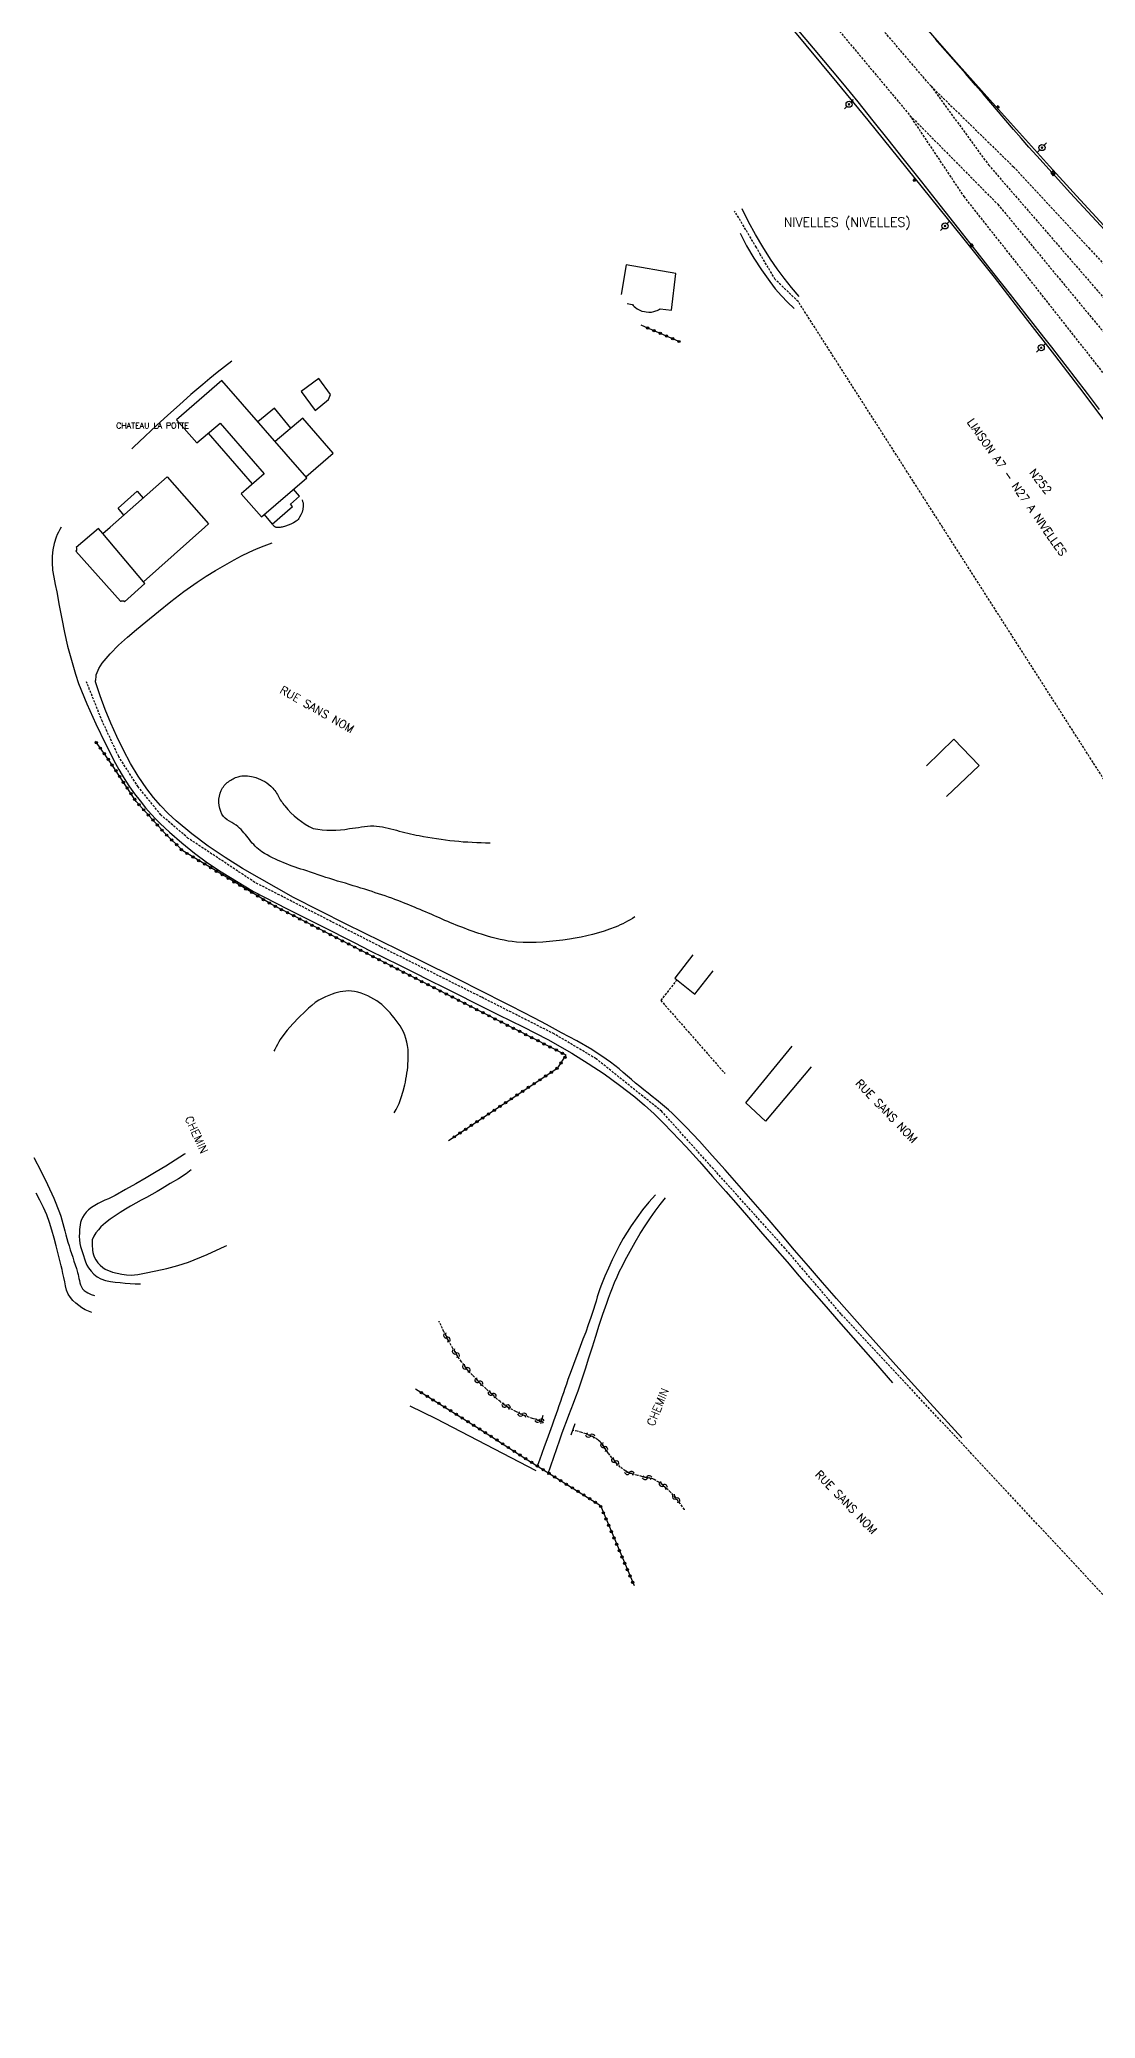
# Model space of a CAD drawing. Header units: millimetres. Extents: x 146998 to 148000, y 143999 to 145000.
# Drawn here: x 147350.4 to 147581.3, y 144345 to 144777.6 of the extents above; entities that cross this region are included whole.
import ezdxf
from ezdxf.enums import TextEntityAlignment as Align

# ---------------------------------------------------------------- set-up
doc = ezdxf.new("R2010")
doc.units = ezdxf.units.MM
doc.linetypes.add('DASHED', pattern=[0.75, 0.5, -0.25])
doc.layers.get('0').update_dxf_attribs({"linetype": 'CONTINUOUS'})
for name, color, linetype in [('W0001', 6, 'DASHED'), ('W0008', 7, 'CONTINUOUS'), ('W0010', 4, 'CONTINUOUS'), ('W0017', 7, 'CONTINUOUS'), ('W0071', 7, 'CONTINUOUS'), ('W0101', 7, 'CONTINUOUS'), ('W0104', 1, 'CONTINUOUS'), ('W0112', 1, 'DASHED'), ('W0120', 7, 'CONTINUOUS'), ('W0211', 2, 'CONTINUOUS'), ('W0323', 7, 'CONTINUOUS'), ('W0330', 7, 'CONTINUOUS'), ('W0401', 7, 'CONTINUOUS'), ('W0402', 7, 'CONTINUOUS'), ('W0473', 7, 'CONTINUOUS'), ('W0501', 5, 'DASHED'), ('W0515', 5, 'CONTINUOUS'), ('W0850', 7, 'CONTINUOUS'), ('W0980', 7, 'CONTINUOUS'), ('W0984', 7, 'CONTINUOUS'), ('W0989', 7, 'CONTINUOUS'), ('W0990', 7, 'CONTINUOUS')]:
    doc.layers.add(name, color=color, linetype=linetype)
doc.styles.get("Standard").update_dxf_attribs({"font": 'romans.shx', "width": 0.85})

# ---------------------------------------------------------------- blocks, each defined once
blk = doc.blocks.new('T473')
for p, q in [((-0.166667, 0.166667), (0.166667, -0.166667)), ((-0.166667, -0.166667), (0.166667, 0.166667)), ((0.500001, 0.500001), (1.000002, 1.000002)), ((-1.000002, -1.000002), (-0.500001, -0.500001))]:
    blk.add_line(p, q)
blk.add_ellipse((0, 0), major_axis=(0.471405, 0.471405), ratio=1, start_param=5.4977871438, end_param=11.780972451)
blk = doc.blocks.new('T850')
for p, q in [((-0.25, -0.15), (0, 0.32)), ((0, 0.32), (0.25, -0.15)), ((-0.25, -0.15), (0.25, -0.15))]:
    blk.add_line(p, q)
for major_axis in [(-0.106, 0.106), (-0.0354, 0.0354), (-0.0236, 0.0236)]:
    blk.add_ellipse((0, 0), major_axis=major_axis, ratio=1, start_param=3.926991, end_param=10.210176)
blk = doc.blocks.new('T401')
for p, q in [((-0.3, 0.3), (0, 0.3)), ((-0.3, -0.25), (-0.3, 0.3)), ((-0.3, 0.15), (0, 0.15)), ((-0.3, 0), (0, 0)), ((0, 0.3), (0, -0.25)), ((-0.3, -0.15), (0, -0.15)), ((-0.3, -0.25), (-0.3, -0.3)), ((-0.3, -0.3), (0, -0.3)), ((0, -0.3), (0, -0.25))]:
    blk.add_line(p, q)
blk = doc.blocks.new('t323o')
at = {"color": 0, "linetype": 'Continuous'}
for radius in [0.25, 0.15]:
    blk.add_circle((0, 0), radius, dxfattribs=at)
blk = doc.blocks.new('t500o')
at = {"color": 0, "linetype": 'Continuous'}
for centre, start, end in [((-0.5, 0.625), 216.8699, 323.1301), ((0.5, -0.125), 36.8699, 143.1301), ((0.5, -0.625), 36.8699, 143.1301), ((-0.5, 0.125), 216.8699, 323.1301)]:
    blk.add_arc(centre, 0.625, start, end, dxfattribs=at)

msp = doc.modelspace()

# ---------------------------------------------------------------- linework, layer by layer
at = {"layer": 'W0001'}
for points in [[(147545.33, 144767.43), (147533.91, 144780.77), (147516.78, 144800.8), (147476.16, 144847.82), (147452.34, 144870.14)], [(147452.34, 144870.14), (147474.28, 144839.22), (147494.12, 144816.03), (147521.95, 144783.49), (147540.78, 144760.98)], [(147545.33, 144767.43), (147563.36, 144749.81), (147579.81, 144732.07), (147600.34, 144710.08), (147620.97, 144688.52), (147638.67, 144671)], [(147545.33, 144767.43), (147557.9, 144750.23), (147580, 144724.73), (147603.54, 144697.29), (147624.7, 144672.86), (147626.29, 144671)], [(147607.73, 144671), (147605.66, 144673.95), (147584.32, 144703.07), (147566.81, 144725.3), (147552.63, 144743.21), (147540.78, 144760.98)], [(147540.78, 144760.98), (147559.93, 144741.61), (147591.02, 144704.04), (147612.64, 144678.91), (147619.33, 144671)], [(147547.86, 144671), (147516.3, 144720.34), (147511.25, 144725.17), (147508.07, 144730.58), (147507.14, 144732.2), (147502.39, 144740.14)], [(147740.28, 144434.73), (147730.76, 144443.07), (147712.02, 144462.59), (147702.31, 144477.49), (147686.58, 144503.57), (147678.58, 144515.65), (147670.37, 144526.01), (147655.86, 144541.65), (147640.61, 144557.54), (147628.71, 144569.57), (147602.92, 144596.45), (147593.92, 144605.3), (147584.39, 144613.91), (147547.86, 144671)], [(147681.65, 144326.4), (147673.56, 144332.23), (147596.73, 144422.87), (147525.66, 144498.96), (147513.38, 144513.35), (147497.75, 144530.7), (147486.45, 144543.28), (147472.12, 144554.77), (147462.94, 144560.21), (147447.04, 144568.25), (147424.95, 144579.29), (147397.49, 144593.34), (147382.94, 144602.97), (147376.94, 144608.09), (147371.98, 144614.22), (147367.72, 144620.85), (147364.15, 144628.51), (147360.67, 144637.2)]]:
    msp.add_lwpolyline(points, dxfattribs=at)
at = {"layer": 'W0008'}
for points in [[(147513.09, 144783.4), (147519.57, 144775.78), (147525.98, 144768.1), (147529.32, 144764.01), (147532.63, 144759.89), (147535.92, 144755.76), (147539.2, 144751.63), (147543.25, 144746.52), (147547.28, 144741.4), (147551.31, 144736.28), (147555.34, 144731.15), (147558.99, 144726.5), (147562.64, 144721.86), (147566.29, 144717.21), (147569.94, 144712.55), (147571.65, 144710.35), (147573.36, 144708.16), (147575.07, 144705.96), (147576.77, 144703.75), (147579.44, 144700.24), (147582.1, 144696.72)], [(147583.32, 144735.96), (147575.85, 144744.05), (147568.45, 144752.22), (147566.75, 144754.13), (147565.06, 144756.05), (147563.39, 144757.98), (147561.72, 144759.92), (147560.05, 144761.86), (147558.38, 144763.8), (147556.72, 144765.74), (147555.04, 144767.67), (147552.85, 144770.19), (147550.65, 144772.7), (147548.45, 144775.21), (147546.25, 144777.73)], [(147516.51, 144721.47), (147514.84, 144723.43), (147513.24, 144725.45), (147511.71, 144727.52), (147510.26, 144729.64), (147508.55, 144732.3), (147506.94, 144735.02), (147505.43, 144737.79), (147504.01, 144740.62)], [(147503.59, 144735.3), (147505.01, 144732.55), (147506.57, 144729.86), (147508.25, 144727.25), (147510.05, 144724.73), (147511.28, 144723.15), (147512.6, 144721.63), (147513.98, 144720.18), (147515.43, 144718.8)], [(147358.95, 144636.85), (147360.78, 144632.39), (147362.73, 144627.98), (147364.81, 144623.63), (147367, 144619.34), (147367.71, 144618.04), (147368.45, 144616.76), (147369.24, 144615.5), (147370.06, 144614.27), (147371.19, 144612.7), (147372.38, 144611.17), (147373.61, 144609.68), (147374.88, 144608.22), (147375.82, 144607.2), (147376.78, 144606.2), (147377.77, 144605.24), (147378.79, 144604.3), (147381.5, 144601.99), (147384.28, 144599.75), (147387.13, 144597.62), (147390.09, 144595.62), (147397.2, 144591.38), (147404.54, 144587.53), (147411.95, 144583.86), (147419.33, 144580.14), (147422.57, 144578.49), (147425.82, 144576.85), (147429.08, 144575.22), (147432.34, 144573.61), (147435.6, 144571.99), (147438.86, 144570.37), (147442.12, 144568.74), (147445.36, 144567.1), (147450.76, 144564.4), (147456.17, 144561.73), (147461.55, 144558.97), (147466.8, 144555.99), (147470.36, 144553.78), (147473.84, 144551.47), (147477.25, 144549.03), (147480.56, 144546.47), (147482.71, 144544.64), (147484.78, 144542.72), (147486.79, 144540.74), (147488.76, 144538.73), (147491.77, 144535.56), (147494.68, 144532.3), (147497.56, 144529.01), (147500.44, 144525.73), (147503.14, 144522.67), (147505.83, 144519.6), (147508.51, 144516.53), (147511.18, 144513.44), (147513.85, 144510.36), (147516.52, 144507.28), (147519.2, 144504.2), (147521.88, 144501.12), (147525.64, 144496.82), (147529.39, 144492.52), (147533.16, 144488.22), (147536.92, 144483.93)], [(147552.07, 144471.93), (147545.15, 144479.49), (147538.27, 144487.09), (147531.44, 144494.72), (147524.64, 144502.38), (147521.57, 144505.88), (147518.54, 144509.4), (147515.51, 144512.93), (147512.5, 144516.47), (147509.48, 144520), (147506.45, 144523.53), (147503.39, 144527.03), (147500.3, 144530.5), (147497.5, 144533.64), (147494.69, 144536.77), (147491.82, 144539.85), (147488.82, 144542.81), (147487.96, 144543.59), (147487.08, 144544.35), (147486.18, 144545.09), (147485.27, 144545.81), (147484.36, 144546.53), (147483.45, 144547.25), (147482.54, 144547.97), (147481.64, 144548.7), (147480.73, 144549.46), (147479.83, 144550.23), (147478.93, 144551.01), (147478.04, 144551.79), (147477.13, 144552.56), (147476.21, 144553.31), (147475.27, 144554.04), (147474.31, 144554.73), (147471.13, 144556.79), (147467.86, 144558.68), (147464.54, 144560.48), (147461.22, 144562.27), (147458.66, 144563.64), (147456.09, 144564.98), (147453.51, 144566.31), (147450.92, 144567.61), (147448.33, 144568.91), (147445.74, 144570.21), (147443.15, 144571.51), (147440.57, 144572.83), (147429.06, 144578.56), (147417.46, 144584.18), (147405.97, 144590.02), (147394.77, 144596.41), (147391, 144598.79), (147387.31, 144601.29), (147383.72, 144603.95), (147380.29, 144606.81), (147378.54, 144608.43), (147376.88, 144610.14), (147375.31, 144611.94), (147373.84, 144613.82), (147371.99, 144616.54), (147370.32, 144619.37), (147368.78, 144622.27), (147367.33, 144625.21), (147365.99, 144628.14), (147364.75, 144631.12), (147363.63, 144634.14), (147362.62, 144637.2)]]:
    msp.add_lwpolyline(points, dxfattribs=at)
at = {"layer": 'W0010'}
for points in [[(147486.54, 144813.42), (147492.74, 144806.26), (147498.9, 144799.06), (147505.04, 144791.84), (147511.15, 144784.59), (147517.98, 144776.42), (147524.77, 144768.22), (147531.53, 144759.99), (147538.25, 144751.72), (147545.24, 144743.06), (147552.19, 144734.38), (147559.1, 144725.65), (147565.95, 144716.89), (147572.35, 144708.59), (147578.71, 144700.25), (147585.02, 144691.88), (147591.27, 144683.46), (147593.55, 144680.36), (147595.82, 144677.25), (147598.08, 144674.13), (147600.33, 144671)], [(147646.68, 144671), (147636.03, 144681.63), (147625.47, 144692.35), (147615, 144703.15), (147604.61, 144714.03), (147599.2, 144719.75), (147593.81, 144725.47), (147588.43, 144731.21), (147583.08, 144736.98), (147577.12, 144743.46), (147571.2, 144749.98), (147565.3, 144756.51), (147559.42, 144763.06), (147555.14, 144767.85), (147550.89, 144772.65), (147546.65, 144777.46), (147542.42, 144782.29)]]:
    msp.add_lwpolyline(points, dxfattribs=at)
at = {"layer": 'W0017'}
for points in [[(147392.43, 144707.31), (147390.82, 144706.07), (147389.22, 144704.8), (147387.65, 144703.52), (147386.08, 144702.22), (147383.52, 144700.02), (147380.98, 144697.79), (147378.47, 144695.52), (147375.98, 144693.24), (147373.47, 144690.9), (147370.98, 144688.54), (147370.56, 144688.13)], [(147407.83, 144677.01), (147407.94, 144676.66), (147408.02, 144676.31), (147408.06, 144675.94), (147408.05, 144675.58), (147407.96, 144674.94), (147407.8, 144674.33), (147407.57, 144673.73), (147407.28, 144673.17), (147407.12, 144672.93), (147406.94, 144672.7), (147406.73, 144672.5), (147406.5, 144672.32), (147405.96, 144671.97), (147405.38, 144671.7), (147404.78, 144671.47), (147404.18, 144671.26), (147403.95, 144671.19), (147403.71, 144671.12), (147403.47, 144671.05), (147403.22, 144671)], [(147355.16, 144671), (147354.84, 144670.48), (147354.55, 144669.94), (147354.29, 144669.4), (147354.05, 144668.84), (147353.6, 144667.48), (147353.33, 144666.08), (147353.19, 144664.67), (147353.15, 144663.26), (147353.25, 144661.64), (147353.51, 144660.05), (147353.85, 144658.48), (147354.16, 144656.91), (147354.7, 144653.92), (147355.26, 144650.94), (147355.87, 144647.97), (147356.55, 144645.01), (147357.08, 144642.95), (147357.66, 144640.9), (147358.28, 144638.87), (147358.95, 144636.85)], [(147402.03, 144671), (147402.02, 144671.01), (147402.01, 144671.01), (147402, 144671.02), (147401.98, 144671.02), (147401.82, 144671.11), (147401.66, 144671.23), (147401.53, 144671.36), (147401.41, 144671.51)], [(147403.22, 144671), (147403.05, 144670.97), (147402.87, 144670.95), (147402.7, 144670.93), (147402.52, 144670.92), (147402.4, 144670.93), (147402.27, 144670.94), (147402.15, 144670.96), (147402.03, 144671)], [(147362.62, 144637.2), (147362.66, 144637.42), (147362.69, 144637.65), (147362.72, 144637.88), (147362.76, 144638.11), (147362.76, 144638.2), (147362.77, 144638.3), (147362.77, 144638.4), (147362.77, 144638.5), (147362.78, 144638.6), (147362.79, 144638.7), (147362.81, 144638.8), (147362.84, 144638.9), (147363.4, 144640.13), (147364.13, 144641.25), (147364.96, 144642.3), (147365.82, 144643.31), (147367.64, 144645.21), (147369.61, 144646.97), (147371.63, 144648.64), (147373.66, 144650.31), (147376.39, 144652.56), (147379.15, 144654.78), (147381.97, 144656.93), (147384.86, 144658.99), (147386.84, 144660.29), (147388.85, 144661.54), (147390.9, 144662.73), (147392.98, 144663.88), (147394.59, 144664.72), (147396.22, 144665.52), (147397.87, 144666.28), (147399.54, 144666.97), (147401.28, 144667.61)]]:
    msp.add_lwpolyline(points, dxfattribs=at)
at = {"layer": 'W0071'}
for points in [[(147349.13, 144533.17), (147350.71, 144530.25), (147352.18, 144527.29), (147353.54, 144524.27), (147354.77, 144521.19), (147355.05, 144520.4), (147355.3, 144519.59), (147355.53, 144518.77), (147355.75, 144517.96), (147355.95, 144517.14), (147356.16, 144516.32), (147356.38, 144515.5), (147356.61, 144514.69), (147356.87, 144513.86), (147357.13, 144513.04), (147357.4, 144512.21), (147357.67, 144511.39), (147357.94, 144510.56), (147358.21, 144509.74), (147358.47, 144508.91), (147358.73, 144508.08), (147358.86, 144507.64), (147358.95, 144507.18), (147359.03, 144506.73), (147359.12, 144506.28), (147359.23, 144505.81), (147359.37, 144505.36), (147359.56, 144504.92), (147359.81, 144504.51), (147360.16, 144504.13), (147360.57, 144503.83), (147361, 144503.58), (147361.44, 144503.35), (147361.69, 144503.24), (147361.94, 144503.15), (147362.2, 144503.08), (147362.46, 144503.03)], [(147361.86, 144499.27), (147361.1, 144499.57), (147360.37, 144499.92), (147359.67, 144500.33), (147359.01, 144500.8), (147358.35, 144501.34), (147357.72, 144501.93), (147357.15, 144502.58), (147356.67, 144503.31), (147356.3, 144504.18), (147356.08, 144505.11), (147355.92, 144506.04), (147355.73, 144506.95), (147355.52, 144507.81), (147355.32, 144508.68), (147355.12, 144509.54), (147354.92, 144510.41), (147354.72, 144511.27), (147354.51, 144512.14), (147354.29, 144513), (147354.06, 144513.86), (147353.59, 144515.57), (147353.11, 144517.29), (147352.58, 144518.99), (147351.97, 144520.66), (147351.27, 144522.27), (147350.49, 144523.85), (147349.68, 144525.4)], [(147485.06, 144525.05), (147483.64, 144523.42), (147482.28, 144521.74), (147480.99, 144520.01), (147479.75, 144518.23), (147478.87, 144516.86), (147478.04, 144515.45), (147477.25, 144514.02), (147476.49, 144512.57), (147475.62, 144510.8), (147474.78, 144509.02), (147474, 144507.22), (147473.26, 144505.39), (147472.94, 144504.5), (147472.63, 144503.6), (147472.35, 144502.7), (147472.08, 144501.8), (147471.81, 144500.89), (147471.53, 144499.99), (147471.25, 144499.08), (147470.95, 144498.19), (147470.39, 144496.6), (147469.82, 144495.02), (147469.23, 144493.44), (147468.64, 144491.87), (147468.04, 144490.3), (147467.44, 144488.72), (147466.86, 144487.15), (147466.28, 144485.57), (147465.95, 144484.62), (147465.62, 144483.66), (147465.29, 144482.71), (147464.96, 144481.76), (147464.64, 144480.8), (147464.31, 144479.85), (147463.98, 144478.9), (147463.65, 144477.94), (147463.36, 144477.13), (147463.07, 144476.32), (147462.77, 144475.51), (147462.48, 144474.69), (147462.18, 144473.88), (147461.88, 144473.07), (147461.59, 144472.26), (147461.3, 144471.45), (147460.76, 144469.96), (147460.23, 144468.48), (147459.7, 144466.99), (147459.17, 144465.5)], [(147461.58, 144463.88), (147462.21, 144465.78), (147462.84, 144467.67), (147463.49, 144469.55), (147464.15, 144471.43), (147464.64, 144472.79), (147465.14, 144474.13), (147465.66, 144475.47), (147466.17, 144476.82), (147466.68, 144478.16), (147467.19, 144479.5), (147467.69, 144480.85), (147468.17, 144482.2), (147468.98, 144484.58), (147469.77, 144486.97), (147470.53, 144489.37), (147471.28, 144491.76), (147472.04, 144494.16), (147472.8, 144496.56), (147473.59, 144498.94), (147474.41, 144501.32), (147474.82, 144502.46), (147475.24, 144503.6), (147475.68, 144504.72), (147476.14, 144505.84), (147476.68, 144507.08), (147477.25, 144508.31), (147477.85, 144509.53), (147478.47, 144510.73), (147479.53, 144512.7), (147480.63, 144514.65), (147481.77, 144516.57), (147482.97, 144518.46), (147483.98, 144519.97), (147485.03, 144521.46), (147486.11, 144522.91), (147487.24, 144524.34)]]:
    msp.add_lwpolyline(points, dxfattribs=at)
at = {"layer": 'W0101'}
for points in [[(147365.84, 144671), (147378.29, 144681.99), (147387.36, 144671.72), (147386.55, 144671)], [(147364.27, 144669.61), (147364.27, 144669.61), (147365.84, 144671)], [(147386.55, 144671), (147373.14, 144659.05), (147373.15, 144659.05)], [(147373.14, 144659.05), (147364.27, 144669.61)]]:
    msp.add_lwpolyline(points, dxfattribs=at)
at = {"layer": 'W0104'}
for points in [[(147488.58, 144718.44), (147489.56, 144726.51), (147478.69, 144728.35), (147477.6, 144721.92)], [(147478.89, 144719.92), (147480, 144719.73), (147480.06, 144719.68), (147480.2, 144719.5), (147480.44, 144719.28), (147480.72, 144719.06), (147481.05, 144718.78), (147481.36, 144718.58), (147481.69, 144718.43), (147482.1, 144718.28), (147482.67, 144718.18), (147483.08, 144718.13), (147483.61, 144718.04), (147484.19, 144718.04), (147484.75, 144718.16), (147485.16, 144718.3), (147485.44, 144718.4), (147485.73, 144718.54), (147485.95, 144718.65), (147486.13, 144718.76), (147488.58, 144718.44)], [(147411.44, 144703.55), (147407.6, 144700.68)], [(147407.6, 144700.68), (147410.64, 144696.49), (147413.62, 144698.92), (147414.03, 144700.01), (147411.44, 144703.55)], [(147405.37, 144692.69), (147405.37, 144692.69), (147401.76, 144697.05), (147398.17, 144694.05), (147398.17, 144694.05)], [(147408.65, 144682.05), (147408.65, 144682.05), (147414.63, 144687.22), (147407.95, 144694.85), (147401.9, 144689.78), (147401.9, 144689.78)], [(147396.99, 144680.49), (147396.98, 144680.48), (147387.35, 144691.58), (147387.34, 144691.58)], [(147368.83, 144673.65), (147367.6, 144675.2), (147371.73, 144678.88), (147373.03, 144677.36), (147373.03, 144677.36)], [(147399.52, 144673.76), (147399.52, 144673.76), (147401.3, 144671.66), (147405.71, 144675.53), (147405.27, 144676.02), (147407.28, 144677.8), (147405.95, 144679.3), (147405.98, 144679.32)], [(147364.27, 144669.61), (147363.3, 144670.76), (147358.45, 144666.54), (147358.49, 144666.48), (147358.51, 144666.39), (147358.51, 144666.27), (147358.5, 144666.12), (147358.46, 144665.99), (147358.36, 144665.76), (147368.11, 144654.8), (147368.25, 144654.85), (147368.34, 144654.88), (147368.51, 144654.92), (147368.68, 144654.92), (147368.82, 144654.89), (147368.98, 144654.7)], [(147368.98, 144654.7), (147373.45, 144658.68), (147373.14, 144659.05)], [(147548.71, 144612.1), (147555.83, 144618.93), (147550.35, 144624.63), (147544.34, 144618.86)], [(147493.25, 144577.52), (147489.35, 144572.41), (147493.69, 144568.91), (147497.67, 144573.99)], [(147519.14, 144553.05), (147509.17, 144541.12), (147504.86, 144545.11), (147514.99, 144557.56)]]:
    msp.add_lwpolyline(points, dxfattribs=at)
msp.add_lwpolyline([(147398.93, 144673.26), (147408.86, 144681.81), (147390.28, 144703.09), (147380.35, 144694.49), (147384.81, 144689.43), (147389.89, 144693.73), (147399.5, 144682.69), (147394.51, 144678.31), (147398.93, 144673.26)], close=True, dxfattribs=at)
at = {"layer": 'W0112'}
msp.add_lwpolyline([(147489.8, 144572.05), (147486.24, 144567.55), (147500.26, 144551.56)], dxfattribs=at)
at = {"layer": 'W0120'}
for points in [[(147460.48, 144476.78), (147459.97, 144474.96)], [(147466.67, 144472.56), (147467.55, 144475.05)]]:
    msp.add_lwpolyline(points, dxfattribs=at)
at = {"layer": 'W0211'}
msp.add_lwpolyline([(147382.26, 144533.99), (147382.1, 144533.89), (147380.06, 144532.59), (147378.01, 144531.31), (147375.94, 144530.06), (147373.7, 144528.74), (147371.45, 144527.45), (147369.19, 144526.18), (147366.93, 144524.92), (147366.2, 144524.53), (147365.45, 144524.17), (147364.7, 144523.83), (147363.95, 144523.49), (147363.21, 144523.11), (147362.48, 144522.7), (147361.78, 144522.24), (147361.12, 144521.72), (147360.62, 144521.22), (147360.18, 144520.67), (147359.81, 144520.08), (147359.51, 144519.45), (147359.35, 144518.96), (147359.26, 144518.46), (147359.22, 144517.95), (147359.18, 144517.45), (147359.13, 144516.69), (147359.1, 144515.93), (147359.12, 144515.16), (147359.2, 144514.4), (147359.35, 144513.72), (147359.55, 144513.06), (147359.79, 144512.41), (147360.02, 144511.76), (147360.25, 144511.07), (147360.48, 144510.37), (147360.76, 144509.68), (147361.13, 144509.04), (147361.68, 144508.34), (147362.31, 144507.69), (147363.02, 144507.13), (147363.8, 144506.67), (147364.82, 144506.29), (147365.89, 144506.08), (147366.97, 144505.96), (147368.02, 144505.85), (147369.13, 144505.72), (147370.23, 144505.63), (147371.34, 144505.57), (147372.45, 144505.55)], dxfattribs=at)
at = {"layer": 'W0323'}
for points in [[(147490.57, 144711.48), (147482.73, 144714.85), (147481.98, 144715.16)], [(147439.83, 144536.88), (147463.71, 144552.77), (147465.58, 144555.55), (147426.01, 144575.74), (147401.2, 144588.48), (147381.75, 144600.21), (147377.8, 144604.1), (147371.51, 144611.05), (147365.89, 144619.58), (147362.63, 144624.21)], [(147432.64, 144482.59), (147446, 144474.23), (147456.55, 144467.45), (147473.03, 144457.11), (147480.4, 144439.6)]]:
    msp.add_lwpolyline(points, dxfattribs=at)
at = {"layer": 'W0330'}
msp.add_lwpolyline([(147431.36, 144478.86), (147437.08, 144476.1), (147458.94, 144464.73)], dxfattribs=at)
at = {"layer": 'W0402'}
msp.add_lwpolyline([(147571.49, 144748.47), (147572, 144747.86), (147572.5, 144748.27), (147571.99, 144748.88)], close=True, dxfattribs=at)
at = {"layer": 'W0501'}
for points in [[(147460.13, 144475.52), (147458.22, 144476.09), (147456.36, 144476.79), (147454.55, 144477.62), (147452.8, 144478.59), (147451.94, 144479.17), (147451.13, 144479.82), (147450.35, 144480.5), (147449.59, 144481.2), (147448.04, 144482.61), (147446.52, 144484.06), (147445.06, 144485.57), (147443.69, 144487.16), (147442.65, 144488.52), (147441.69, 144489.94), (147440.79, 144491.41), (147439.95, 144492.9), (147438.83, 144495.11), (147437.79, 144497.35), (147437.76, 144497.44)], [(147491.46, 144456.15), (147491.43, 144456.2), (147490.48, 144457.51), (147489.48, 144458.79), (147488.39, 144460), (147487.58, 144460.78), (147486.72, 144461.53), (147485.81, 144462.21), (147484.81, 144462.77), (147484.49, 144462.91), (147484.15, 144463.02), (147483.81, 144463.1), (147483.47, 144463.16), (147483.12, 144463.22), (147482.78, 144463.28), (147482.44, 144463.35), (147482.11, 144463.44), (147481.19, 144463.68), (147480.26, 144463.93), (147479.34, 144464.24), (147478.48, 144464.68), (147477.39, 144465.52), (147476.43, 144466.5), (147475.56, 144467.54), (147474.72, 144468.58), (147474.49, 144468.88), (147474.27, 144469.2), (147474.08, 144469.52), (147473.88, 144469.84), (147473.68, 144470.16), (147473.46, 144470.48), (147473.22, 144470.78), (147472.96, 144471.05), (147472.48, 144471.46), (147471.95, 144471.8), (147471.4, 144472.1), (147470.84, 144472.37), (147469.92, 144472.75), (147468.96, 144473.07), (147467.99, 144473.33), (147467.01, 144473.52)]]:
    msp.add_lwpolyline(points, dxfattribs=at)
at = {"layer": 'W0515'}
msp.add_lwpolyline([(147480.54, 144585.79, -0.045671), (147476.27, 144583.56, -0.061316), (147466.25, 144580.96, -0.058123), (147454.67, 144580.3, -0.054714), (147447.69, 144581.79, -0.029347), (147437.84, 144585.57, 0.015027), (147428.12, 144589.62, 0.008966), (147422.38, 144591.56, 0.005728), (147415.59, 144593.65, -0.01482), (147408.83, 144595.88, -0.064059), (147399.03, 144600, -0.072737), (147396.31, 144602.7, 0.040271), (147393.8, 144605.55, 0.054823), (147391.96, 144606.7, -0.146454), (147390.3, 144608.25, -0.229389), (147390.14, 144613.47, -0.126324), (147391.7, 144615.36, -0.076733), (147393.84, 144616.46, -0.146127), (147397.14, 144616.4, -0.118019), (147400.98, 144614.42, -0.08647), (147402.57, 144612.28, 0.062226), (147404.04, 144610.08, 0.120929), (147410.27, 144605.14, 0.100454), (147418.15, 144605.11, 0.029408), (147420.8, 144605.47, -0.055206), (147423.48, 144605.69, -0.056091), (147428.47, 144604.75, 0.032624), (147433.38, 144603.58, 0.047916), (147448.93, 144602.01)], format="xyb", dxfattribs=at)
for points in [[(147430.25, 144549.05), (147430.39, 144549.7), (147430.53, 144550.35), (147430.64, 144551), (147430.74, 144551.66), (147430.83, 144552.32), (147430.9, 144552.98), (147430.96, 144553.64), (147431, 144554.3), (147431.03, 144555.14), (147431.03, 144555.98), (147430.98, 144556.82), (147430.87, 144557.65), (147430.72, 144558.43), (147430.52, 144559.2), (147430.27, 144559.96), (147429.96, 144560.7), (147429.63, 144561.34), (147429.25, 144561.96), (147428.84, 144562.55), (147428.42, 144563.13), (147427.98, 144563.71), (147427.51, 144564.27), (147427.04, 144564.82), (147426.54, 144565.35), (147426.11, 144565.79), (147425.67, 144566.22), (147425.22, 144566.64), (147424.73, 144567.02), (147424.13, 144567.45), (147423.5, 144567.84), (147422.85, 144568.2), (147422.18, 144568.52), (147421.47, 144568.84), (147420.75, 144569.12), (147420, 144569.36), (147419.24, 144569.52), (147418.61, 144569.59), (147417.98, 144569.6), (147417.35, 144569.57), (147416.72, 144569.5), (147416.12, 144569.4), (147415.53, 144569.26), (147414.95, 144569.09), (147414.38, 144568.89), (147413.64, 144568.62), (147412.91, 144568.32), (147412.19, 144567.98), (147411.5, 144567.59), (147410.69, 144567.05), (147409.92, 144566.45), (147409.18, 144565.81), (147408.47, 144565.15), (147407.1, 144563.83), (147405.79, 144562.45), (147404.54, 144561.01), (147403.38, 144559.5), (147403.03, 144558.99), (147402.71, 144558.46), (147402.42, 144557.92), (147402.13, 144557.37), (147401.86, 144556.82), (147401.65, 144556.43)], [(147427.98, 144542.95), (147428.42, 144543.7), (147429.01, 144544.99), (147429.5, 144546.33), (147429.9, 144547.68), (147430.25, 144549.05)], [(147383.59, 144530.49), (147382.5, 144529.64), (147380.77, 144528.53), (147378.99, 144527.49), (147377.23, 144526.44), (147376.1, 144525.77), (147374.94, 144525.12), (147373.78, 144524.48), (147372.62, 144523.85), (147371.46, 144523.22), (147370.31, 144522.56), (147369.17, 144521.89), (147368.05, 144521.18), (147366.95, 144520.46), (147365.86, 144519.71), (147364.81, 144518.91), (147363.84, 144518.01), (147363.27, 144517.38), (147362.73, 144516.72), (147362.26, 144515.99), (147361.93, 144515.19), (147361.9, 144515.02), (147361.9, 144514.84), (147361.92, 144514.67), (147361.93, 144514.51), (147361.93, 144514.23), (147361.93, 144513.94), (147361.94, 144513.66), (147361.96, 144513.38), (147362.01, 144512.9), (147362.07, 144512.42), (147362.17, 144511.94), (147362.34, 144511.48), (147362.71, 144510.81), (147363.17, 144510.19), (147363.7, 144509.63), (147364.28, 144509.13), (147364.77, 144508.81), (147365.29, 144508.55), (147365.83, 144508.33), (147366.38, 144508.15), (147367.36, 144507.87), (147368.37, 144507.67), (147369.39, 144507.53), (147370.41, 144507.48), (147371.16, 144507.52), (147371.91, 144507.63), (147372.64, 144507.78), (147373.37, 144507.93), (147375.8, 144508.42), (147378.22, 144508.95), (147380.62, 144509.58), (147382.98, 144510.34), (147387.06, 144511.96), (147391.02, 144513.82), (147391.33, 144513.98)]]:
    msp.add_lwpolyline(points, dxfattribs=at)

# ---------------------------------------------------------------- block references
at = {"layer": 'W0323'}
for p, rotation in [((147483.36, 144714.58), 156.73698761285), ((147484.74, 144713.98), 156.73698761285), ((147486.12, 144713.39), 156.73698761285), ((147487.49, 144712.8), 156.73698761285), ((147488.87, 144712.21), 156.73698761285), ((147490.25, 144711.61), 156.73698761285), ((147362.84, 144623.92), 125.1081293127261), ((147363.7, 144622.69), 125.1081293127261), ((147364.56, 144621.47), 125.1081293127261), ((147365.42, 144620.24), 125.1081293127261), ((147366.27, 144619), 123.4192852404181), ((147367.1, 144617.75), 123.4192852404181), ((147367.92, 144616.5), 123.4192852404181), ((147368.75, 144615.24), 123.4192852404181), ((147369.57, 144613.99), 123.4192852404181), ((147370.4, 144612.74), 123.4192852404181), ((147371.23, 144611.49), 123.4192852404181), ((147372.17, 144610.33), 132.0771644060904), ((147373.18, 144609.21), 132.0771644060904), ((147374.18, 144608.1), 132.0771644060904), ((147375.19, 144606.99), 132.0771644060904), ((147376.19, 144605.87), 132.0771644060904), ((147377.2, 144604.76), 132.0771644060904), ((147378.23, 144603.67), 135.4973213123867), ((147379.3, 144602.62), 135.4973213123867), ((147380.37, 144601.57), 135.4973213123867), ((147381.44, 144600.52), 135.4973213123867), ((147382.66, 144599.66), 148.904777799561), ((147383.94, 144598.89), 148.904777799561), ((147385.23, 144598.11), 148.904777799561), ((147386.51, 144597.34), 148.904777799561), ((147387.8, 144596.56), 148.904777799561), ((147389.08, 144595.79), 148.904777799561), ((147390.37, 144595.01), 148.904777799561), ((147391.65, 144594.24), 148.904777799561), ((147392.94, 144593.46), 148.904777799561), ((147394.22, 144592.69), 148.904777799561), ((147395.5, 144591.92), 148.904777799561), ((147396.79, 144591.14), 148.904777799561), ((147398.07, 144590.37), 148.904777799561), ((147399.36, 144589.59), 148.904777799561), ((147400.64, 144588.82), 148.904777799561), ((147401.95, 144588.09), 152.814789412259), ((147403.29, 144587.41), 152.814789412259), ((147404.62, 144586.72), 152.814789412259), ((147405.96, 144586.04), 152.814789412259), ((147407.29, 144585.35), 152.814789412259), ((147408.63, 144584.67), 152.814789412259), ((147409.96, 144583.98), 152.814789412259), ((147411.29, 144583.29), 152.814789412259), ((147412.63, 144582.61), 152.814789412259), ((147413.96, 144581.92), 152.814789412259), ((147415.3, 144581.24), 152.814789412259), ((147416.63, 144580.55), 152.814789412259), ((147417.97, 144579.87), 152.814789412259), ((147419.3, 144579.18), 152.814789412259), ((147420.63, 144578.5), 152.814789412259), ((147421.97, 144577.81), 152.814789412259), ((147423.3, 144577.13), 152.814789412259), ((147424.64, 144576.44), 152.814789412259), ((147425.97, 144575.76), 152.814789412259), ((147427.31, 144575.07), 152.9677094307404), ((147428.64, 144574.39), 152.9677094307404), ((147429.98, 144573.71), 152.9677094307404), ((147431.32, 144573.03), 152.9677094307404), ((147432.65, 144572.35), 152.9677094307404), ((147433.99, 144571.67), 152.9677094307404), ((147435.32, 144570.98), 152.9677094307404), ((147436.66, 144570.3), 152.9677094307404), ((147438, 144569.62), 152.9677094307404), ((147439.33, 144568.94), 152.9677094307404), ((147440.67, 144568.26), 152.9677094307404), ((147442.01, 144567.58), 152.9677094307404), ((147443.34, 144566.89), 152.9677094307404), ((147444.68, 144566.21), 152.9677094307404), ((147446.01, 144565.53), 152.9677094307404), ((147447.35, 144564.85), 152.9677094307404), ((147448.69, 144564.17), 152.9677094307404), ((147450.02, 144563.49), 152.9677094307404), ((147451.36, 144562.8), 152.9677094307404), ((147452.69, 144562.12), 152.9677094307404), ((147454.03, 144561.44), 152.9677094307404), ((147455.37, 144560.76), 152.9677094307404), ((147456.7, 144560.08), 152.9677094307404), ((147458.04, 144559.39), 152.9677094307404), ((147459.38, 144558.71), 152.9677094307404), ((147460.71, 144558.03), 152.9677094307404), ((147462.05, 144557.35), 152.9677094307404), ((147463.38, 144556.67), 152.9677094307404), ((147464.44, 144553.86), 56.00156204203019), ((147464.72, 144555.99), 152.9677094307404), ((147465.28, 144555.1), 56.00156204203019), ((147457.31, 144548.51), 33.64519578999905), ((147458.56, 144549.34), 33.64519578999905), ((147459.81, 144550.17), 33.64519578999905), ((147461.06, 144551.01), 33.64519578999905), ((147462.3, 144551.84), 33.64519578999905), ((147463.55, 144552.67), 33.64519578999905), ((147451.07, 144544.36), 33.64519578999905), ((147452.31, 144545.19), 33.64519578999905), ((147453.56, 144546.02), 33.64519578999905), ((147454.81, 144546.85), 33.64519578999905), ((147456.06, 144547.68), 33.64519578999905), ((147444.82, 144540.2), 33.64519578999905), ((147446.07, 144541.03), 33.64519578999905), ((147447.32, 144541.86), 33.64519578999905), ((147448.57, 144542.69), 33.64519578999905), ((147449.82, 144543.53), 33.64519578999905), ((147441.08, 144537.71), 33.64519578999905), ((147442.33, 144538.54), 33.64519578999905), ((147443.57, 144539.37), 33.64519578999905), ((147433.91, 144481.79), 327.9746883650735), ((147435.18, 144481), 327.9746883650735), ((147436.46, 144480.2), 327.9746883650735), ((147437.73, 144479.41), 327.9746883650735), ((147439, 144478.61), 327.9746883650735), ((147440.27, 144477.82), 327.9746883650735), ((147441.54, 144477.02), 327.9746883650735), ((147442.81, 144476.23), 327.9746883650735), ((147444.09, 144475.43), 327.9746883650735), ((147445.36, 144474.64), 327.9746883650735), ((147446.62, 144473.83), 327.2749240905004), ((147447.89, 144473.02), 327.2749240905004), ((147449.15, 144472.21), 327.2749240905004), ((147450.41, 144471.4), 327.2749240905004), ((147451.67, 144470.59), 327.2749240905004), ((147452.93, 144469.78), 327.2749240905004), ((147454.2, 144468.97), 327.2749240905004), ((147455.46, 144468.16), 327.2749240905004), ((147456.72, 144467.35), 327.8759876347335), ((147457.99, 144466.55), 327.8759876347335), ((147459.26, 144465.75), 327.8759876347335), ((147460.53, 144464.95), 327.8759876347335), ((147461.8, 144464.16), 327.8759876347335), ((147463.07, 144463.36), 327.8759876347335), ((147464.34, 144462.56), 327.8759876347335), ((147465.61, 144461.76), 327.8759876347335), ((147466.88, 144460.97), 327.8759876347335), ((147468.15, 144460.17), 327.8759876347335), ((147469.42, 144459.37), 327.8759876347335), ((147470.69, 144458.57), 327.8759876347335), ((147471.96, 144457.77), 327.8759876347335), ((147473.12, 144456.88), 292.8217208721132), ((147473.71, 144455.5), 292.8217208721132), ((147474.29, 144454.12), 292.8217208721132), ((147474.87, 144452.74), 292.8217208721132), ((147475.45, 144451.35), 292.8217208721132), ((147476.03, 144449.97), 292.8217208721132), ((147476.61, 144448.59), 292.8217208721132), ((147477.2, 144447.2), 292.8217208721132), ((147477.78, 144445.82), 292.8217208721132), ((147478.36, 144444.44), 292.8217208721132), ((147478.94, 144443.06), 292.8217208721132), ((147479.52, 144441.67), 292.8217208721132), ((147480.11, 144440.29), 292.8217208721132)]:
    msp.add_blockref('t323o', p, dxfattribs=dict(at, rotation=rotation))
at = {"layer": 'W0401', "rotation": 218.168020978802}
msp.add_blockref('T401', (147554.12, 144732.58), dxfattribs=at)
at = {"layer": 'W0473'}
for p in [(147527.41, 144763.49), (147569.59, 144754.02), (147548.39, 144736.89), (147569.42, 144710.27)]:
    msp.add_blockref('T473', p, dxfattribs=at)
at = {"layer": 'W0501'}
for p, rotation in [((147439.48, 144493.83), 117.1048605941949), ((147441.44, 144490.35), 121.4783647445154), ((147443.75, 144487.09), 130.7821168297756), ((147446.45, 144484.14), 134.149492272611), ((147449.37, 144481.4), 137.4916751091185), ((147452.43, 144478.84), 146.1972404330165), ((147455.96, 144476.97), 155.2258472937413), ((147459.73, 144475.64), 163.4035335373628), ((147470.83, 144472.38), 157.6336674067648), ((147473.86, 144469.88), 122.0708555134876), ((147476.27, 144466.7), 129.7387192172549), ((147479.37, 144464.23), 161.2835952427439), ((147483.23, 144463.2), 170.5487450927562), ((147486.78, 144461.48), 138.6770990828826), ((147489.59, 144458.65), 127.7370411641758)]:
    msp.add_blockref('t500o', p, dxfattribs=dict(at, rotation=rotation))
at = {"layer": 'W0850'}
for p in [(147560, 144762.93), (147541.69, 144746.86)]:
    msp.add_blockref('T850', p, dxfattribs=at)

# ---------------------------------------------------------------- texts
at = {"layer": 'W0980'}
msp.add_text('NIVELLES (NIVELLES)', height=2, dxfattribs=at).set_placement((147527.02, 144737.57), align=Align.MIDDLE)
at = {"layer": 'W0984'}
msp.add_text('CHATEAU LA POTTE  ', height=1.25, dxfattribs=at).set_placement((147375.98, 144693.24), align=Align.MIDDLE_CENTER)
at = {"layer": 'W0989'}
for s, rotation, p in [('LIAISON A7 - N27 A NIVELLES  ', 304.9099, (147553.14, 144693.99)), ('RUE SANS NOM', 330.3054, (147402.78, 144634.89)), ('RUE SANS NOM', 313.8624, (147528.67, 144549.27)), ('CHEMIN', 294.5773, (147382.14, 144541.76)), ('CHEMIN', 67.8789, (147484.76, 144474.28)), ('RUE SANS NOM', 313.8624, (147519.87, 144463.76))]:
    msp.add_text(s, height=1.75, rotation=rotation, dxfattribs=at).set_placement(p)
at = {"layer": 'W0990'}
msp.add_text('N252  ', height=1.75, rotation=308.088, dxfattribs=at).set_placement((147570.04, 144680.07), align=Align.MIDDLE_CENTER)

doc.saveas('drawing.dxf')
